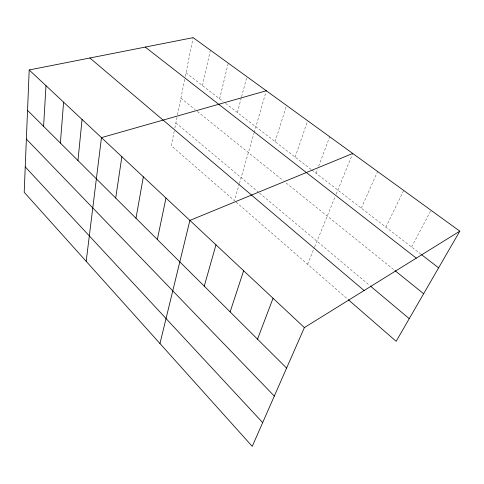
<?xml version="1.0" encoding="UTF-8"?>
<svg xmlns="http://www.w3.org/2000/svg" width="484" height="484" viewBox="0 0 484 484"><rect width="100%" height="100%" fill="white"/><g stroke="black" fill="none" stroke-linecap="round" stroke-linejoin="round"><path stroke-width="0.36" stroke-dasharray="2.42 1.81" d="M174.258 131.019L171.282 145.732L234.431 200.66L239.235 184.108M174.851 128.078L177.362 115.652M177.513 114.926L184.694 79.382M185.281 76.49L193.134 37.643M202.487 85.589L210.365 50.142M219.597 98.797L228.273 63.144M237.378 112.518L241.383 97.459M241.57 96.746L246.913 76.666M239.447 183.388L253.997 133.233M254.203 132.519L266.321 90.756M275.106 141.643L286.552 105.439M295.143 157.112L307.661 120.758M316.034 173.236L317.613 169.025M318.666 166.218L329.701 136.754M307.588 264.282L314.412 247.536M314.697 246.84L335.043 196.903M336.156 194.163L352.739 153.47M361.3 208.174L377.593 171.505M385.863 227.135L403.656 190.424M411.606 247.003L431.026 210.286M186.013 72.872L223.154 101.543M225.526 103.37L311.26 169.551M311.859 170.011L420.995 254.251M180.895 98.185L195.131 109.656M197.411 111.489L283.297 180.677M286.226 183.031L394.357 270.132M175.892 122.93L258.408 192.136M259.551 193.092L369.697 285.481M236.107 202.112L347.712 299.179"/><path stroke-width="0.73" d="M29.191 69.956L24.2 192.269L252.249 446.357L304.375 327.595L459.8 231.171L193.134 37.643L29.191 69.956L304.375 327.595M43.59 126.342L45.992 85.68M60.379 143.04L63.598 102.166M77.954 160.525L82.062 119.457M86.188 261.33L101.458 137.619L266.321 90.756M115.694 198.065L121.859 156.713M135.992 218.254L143.337 176.823M157.336 239.489L165.982 198.023M159.962 343.531L189.891 220.408L352.739 153.47M204.26 286.171L215.967 244.825M230.124 311.896L243.633 270.725M257.524 339.151L273.049 298.265M459.8 231.171L396.154 341.311L348.28 299.675M421.582 254.705L438.607 267.846M145.236 47.081L416.3 258.154M394.944 270.604L423.651 293.727M370.272 285.965L409.246 318.654M89.879 57.995L364.107 290.539M27.54 110.376L286.607 368.082M26.372 139.083L274.313 396.081M25.235 166.877L262.673 422.605"/></g></svg>
